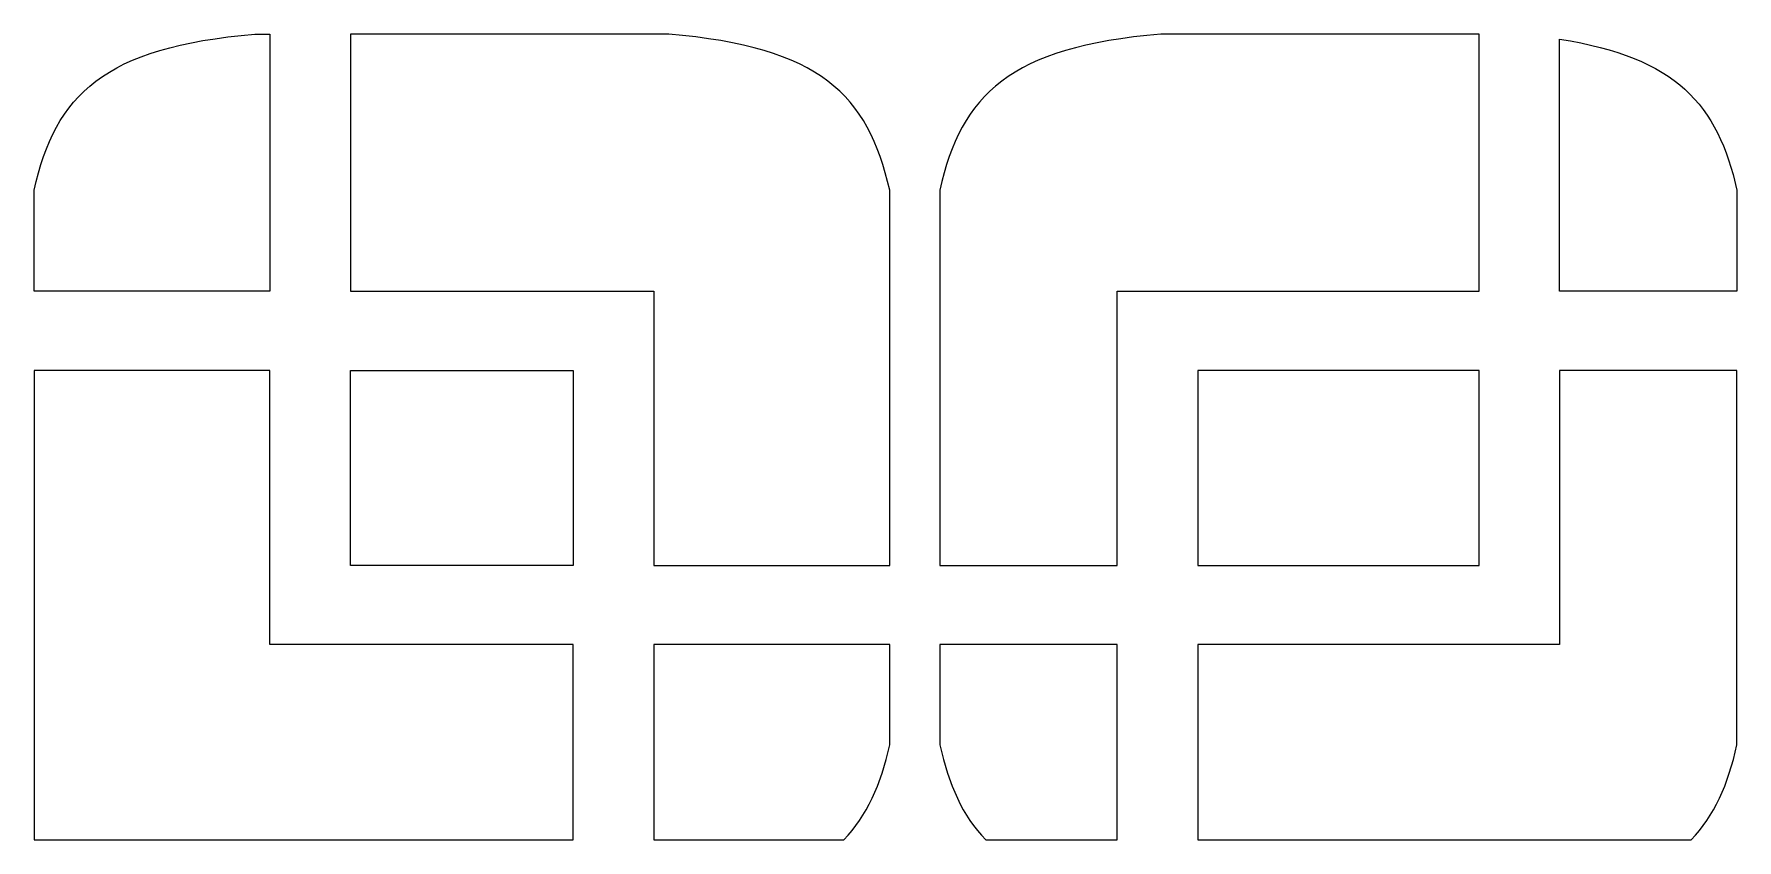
# Model space of a CAD drawing. Header units: millimetres. Extents: x -1200 to 1200, y -590 to 590.
# Drawn here: x -145 to 434, y -590 to -316 of the extents above; entities that cross this region are included whole.
import ezdxf

# ---------------------------------------------------------------- set-up
doc = ezdxf.new("R2010")
doc.units = ezdxf.units.MM
doc.header["$MEASUREMENT"] = 0
doc.layers.add('Layer 1', color=7, linetype='Continuous')

msp = doc.modelspace()

# ---------------------------------------------------------------- linework, layer by layer
at = {"layer": 'Layer 1', "color": 250, "lineweight": 20}
for points, knots in [([(-65.2907, -316.1195), (-65.2907, -316.1195), (-70.3561, -316.1195), (-70.3561, -316.1195), (-70.3561, -316.1195), (-75.0697, -316.5755), (-75.0697, -316.5755), (-75.0697, -316.5755), (-79.5723, -317.1036), (-79.5723, -317.1036), (-79.5723, -317.1036), (-83.9107, -317.6796), (-83.9107, -317.6796), (-83.9107, -317.6796), (-88.038, -318.3276), (-88.038, -318.3276), (-88.038, -318.3276), (-91.9777, -319.0717), (-91.9777, -319.0717), (-91.9777, -319.0717), (-95.7299, -319.8638), (-95.7299, -319.8638), (-95.7299, -319.8638), (-99.3178, -320.7518), (-99.3178, -320.7518), (-99.3178, -320.7518), (-102.7416, -321.7119), (-102.7416, -321.7119), (-102.7416, -321.7119), (-105.9778, -322.7199), (-105.9778, -322.7199), (-105.9778, -322.7199), (-109.0734, -323.8481), (-109.0734, -323.8481), (-109.0734, -323.8481), (-111.9812, -325.0241), (-111.9812, -325.0241), (-111.9812, -325.0241), (-114.7719, -326.2722), (-114.7719, -326.2722), (-114.7719, -326.2722), (-117.3749, -327.6163), (-117.3749, -327.6163), (-117.3749, -327.6163), (-119.8607, -329.0325), (-119.8607, -329.0325), (-119.8607, -329.0325), (-122.2058, -330.5206), (-122.2058, -330.5206), (-122.2058, -330.5206), (-124.4101, -332.1047), (-124.4101, -332.1047), (-124.4101, -332.1047), (-126.4972, -333.7848), (-126.4972, -333.7848), (-126.4972, -333.7848), (-128.4437, -335.5129), (-128.4437, -335.5129), (-128.4437, -335.5129), (-130.2728, -337.3611), (-130.2728, -337.3611), (-130.2728, -337.3611), (-132.0082, -339.2572), (-132.0082, -339.2572), (-132.0082, -339.2572), (-133.6263, -341.2733), (-133.6263, -341.2733), (-133.6263, -341.2733), (-135.1272, -343.3615), (-135.1272, -343.3615), (-135.1272, -343.3615), (-136.5342, -345.5217), (-136.5342, -345.5217), (-136.5342, -345.5217), (-137.8709, -347.8019), (-137.8709, -347.8019), (-137.8709, -347.8019), (-139.0669, -350.154), (-139.0669, -350.154), (-139.0669, -350.154), (-140.1925, -352.6022), (-140.1925, -352.6022), (-140.1925, -352.6022), (-141.2478, -355.1224), (-141.2478, -355.1224), (-141.2478, -355.1224), (-142.2328, -357.7386), (-142.2328, -357.7386), (-142.2328, -357.7386), (-143.1239, -360.4748), (-143.1239, -360.4748), (-143.1239, -360.4748), (-143.9681, -363.283), (-143.9681, -363.283), (-143.9681, -363.283), (-144.7654, -366.1872), (-144.7654, -366.1872), (-144.7654, -366.1872), (-145.469, -369.1874), (-145.469, -369.1874), (-145.469, -369.1874), (-145.469, -403.486), (-145.469, -403.486), (-145.469, -403.486), (-65.2907, -403.486), (-65.2907, -403.486), (-65.2907, -403.486), (-65.2907, -316.1195), (-65.2907, -316.1195)], [0, 0, 0, 0, 0.02777778, 0.02777778, 0.02777778, 0.05555556, 0.05555556, 0.05555556, 0.08333333, 0.08333333, 0.08333333, 0.11111111, 0.11111111, 0.11111111, 0.13888889, 0.13888889, 0.13888889, 0.16666667, 0.16666667, 0.16666667, 0.19444444, 0.19444444, 0.19444444, 0.22222222, 0.22222222, 0.22222222, 0.25, 0.25, 0.25, 0.27777778, 0.27777778, 0.27777778, 0.30555556, 0.30555556, 0.30555556, 0.33333333, 0.33333333, 0.33333333, 0.36111111, 0.36111111, 0.36111111, 0.38888889, 0.38888889, 0.38888889, 0.41666667, 0.41666667, 0.41666667, 0.44444444, 0.44444444, 0.44444444, 0.47222222, 0.47222222, 0.47222222, 0.5, 0.5, 0.5, 0.52777778, 0.52777778, 0.52777778, 0.55555556, 0.55555556, 0.55555556, 0.58333333, 0.58333333, 0.58333333, 0.61111111, 0.61111111, 0.61111111, 0.63888889, 0.63888889, 0.63888889, 0.66666667, 0.66666667, 0.66666667, 0.69444444, 0.69444444, 0.69444444, 0.72222222, 0.72222222, 0.72222222, 0.75, 0.75, 0.75, 0.77777778, 0.77777778, 0.77777778, 0.80555556, 0.80555556, 0.80555556, 0.83333333, 0.83333333, 0.83333333, 0.86111111, 0.86111111, 0.86111111, 0.88888889, 0.88888889, 0.88888889, 0.91666667, 0.91666667, 0.91666667, 0.94444444, 0.94444444, 0.94444444, 0.97222222, 0.97222222, 0.97222222, 1, 1, 1, 1]), ([(-37.8767, -316.1195), (-37.8767, -316.1195), (49.8526, -316.1195), (49.8526, -316.1195), (49.8526, -316.1195), (50.1574, -316.1195), (50.1574, -316.1195), (50.1574, -316.1195), (50.4858, -316.1195), (50.4858, -316.1195), (50.4858, -316.1195), (50.8141, -316.1195), (50.8141, -316.1195), (50.8141, -316.1195), (51.1424, -316.1195), (51.1424, -316.1195), (51.1424, -316.1195), (51.4473, -316.1195), (51.4473, -316.1195), (51.4473, -316.1195), (51.7755, -316.1195), (51.7755, -316.1195), (51.7755, -316.1195), (52.1039, -316.1195), (52.1039, -316.1195), (52.1039, -316.1195), (52.4087, -316.1195), (52.4087, -316.1195), (52.4087, -316.1195), (52.7371, -316.1195), (52.7371, -316.1195), (52.7371, -316.1195), (53.0654, -316.1195), (53.0654, -316.1195), (53.0654, -316.1195), (53.3702, -316.1195), (53.3702, -316.1195), (53.3702, -316.1195), (53.6985, -316.1195), (53.6985, -316.1195), (53.6985, -316.1195), (54.0269, -316.1195), (54.0269, -316.1195), (54.0269, -316.1195), (54.3317, -316.1195), (54.3317, -316.1195), (54.3317, -316.1195), (54.66, -316.1195), (54.66, -316.1195), (54.66, -316.1195), (54.9883, -316.1195), (54.9883, -316.1195), (54.9883, -316.1195), (55.3166, -316.1195), (55.3166, -316.1195), (55.3166, -316.1195), (55.5981, -316.1195), (55.5981, -316.1195), (55.5981, -316.1195), (55.9498, -316.1195), (55.9498, -316.1195), (55.9498, -316.1195), (56.2782, -316.1195), (56.2782, -316.1195), (56.2782, -316.1195), (56.583, -316.1195), (56.583, -316.1195), (56.583, -316.1195), (56.9113, -316.1195), (56.9113, -316.1195), (56.9113, -316.1195), (57.2396, -316.1195), (57.2396, -316.1195), (57.2396, -316.1195), (57.5444, -316.1195), (57.5444, -316.1195), (57.5444, -316.1195), (57.8728, -316.1195), (57.8728, -316.1195), (57.8728, -316.1195), (58.2011, -316.1195), (58.2011, -316.1195), (58.2011, -316.1195), (58.506, -316.1195), (58.506, -316.1195), (58.506, -316.1195), (58.8343, -316.1195), (58.8343, -316.1195), (58.8343, -316.1195), (59.1626, -316.1195), (59.1626, -316.1195), (59.1626, -316.1195), (59.4909, -316.1195), (59.4909, -316.1195), (59.4909, -316.1195), (59.7958, -316.1195), (59.7958, -316.1195), (59.7958, -316.1195), (60.1241, -316.1195), (60.1241, -316.1195), (60.1241, -316.1195), (60.4524, -316.1195), (60.4524, -316.1195), (60.4524, -316.1195), (60.7572, -316.1195), (60.7572, -316.1195), (60.7572, -316.1195), (61.0855, -316.1195), (61.0855, -316.1195), (61.0855, -316.1195), (61.4139, -316.1195), (61.4139, -316.1195), (61.4139, -316.1195), (61.7187, -316.1195), (61.7187, -316.1195), (61.7187, -316.1195), (62.0471, -316.1195), (62.0471, -316.1195), (62.0471, -316.1195), (62.3753, -316.1195), (62.3753, -316.1195), (62.3753, -316.1195), (62.6802, -316.1195), (62.6802, -316.1195), (62.6802, -316.1195), (63.0085, -316.1195), (63.0085, -316.1195), (63.0085, -316.1195), (63.3368, -316.1195), (63.3368, -316.1195), (63.3368, -316.1195), (63.6652, -316.1195), (63.6652, -316.1195), (63.6652, -316.1195), (63.97, -316.1195), (63.97, -316.1195), (63.97, -316.1195), (64.2983, -316.1195), (64.2983, -316.1195), (64.2983, -316.1195), (64.6266, -316.1195), (64.6266, -316.1195), (64.6266, -316.1195), (64.9315, -316.1195), (64.9315, -316.1195), (64.9315, -316.1195), (65.2598, -316.1195), (65.2598, -316.1195), (65.2598, -316.1195), (65.5881, -316.1195), (65.5881, -316.1195), (65.5881, -316.1195), (65.893, -316.1195), (65.893, -316.1195), (65.893, -316.1195), (66.2212, -316.1195), (66.2212, -316.1195), (66.2212, -316.1195), (66.5496, -316.1195), (66.5496, -316.1195), (66.5496, -316.1195), (66.8544, -316.1195), (66.8544, -316.1195), (66.8544, -316.1195), (67.1828, -316.1195), (67.1828, -316.1195), (67.1828, -316.1195), (67.5111, -316.1195), (67.5111, -316.1195), (67.5111, -316.1195), (67.8393, -316.1195), (67.8393, -316.1195), (67.8393, -316.1195), (68.1442, -316.1195), (68.1442, -316.1195), (68.1442, -316.1195), (68.4725, -316.1195), (68.4725, -316.1195), (68.4725, -316.1195), (68.8009, -316.1195), (68.8009, -316.1195), (68.8009, -316.1195), (69.1057, -316.1195), (69.1057, -316.1195), (69.1057, -316.1195), (69.434, -316.1195), (69.434, -316.1195), (69.434, -316.1195), (69.7623, -316.1195), (69.7623, -316.1195), (69.7623, -316.1195), (70.0672, -316.1195), (70.0672, -316.1195), (70.0672, -316.1195), (70.3955, -316.1195), (70.3955, -316.1195), (70.3955, -316.1195), (75.1091, -316.5755), (75.1091, -316.5755), (75.1091, -316.5755), (79.6351, -317.1036), (79.6351, -317.1036), (79.6351, -317.1036), (83.9501, -317.6796), (83.9501, -317.6796), (83.9501, -317.6796), (88.0774, -318.3276), (88.0774, -318.3276), (88.0774, -318.3276), (92.0406, -319.0717), (92.0406, -319.0717), (92.0406, -319.0717), (95.7927, -319.8638), (95.7927, -319.8638), (95.7927, -319.8638), (99.3806, -320.7518), (99.3806, -320.7518), (99.3806, -320.7518), (102.781, -321.7119), (102.781, -321.7119), (102.781, -321.7119), (106.0407, -322.7199), (106.0407, -322.7199), (106.0407, -322.7199), (109.1128, -323.8481), (109.1128, -323.8481), (109.1128, -323.8481), (112.0441, -325.0241), (112.0441, -325.0241), (112.0441, -325.0241), (114.8113, -326.2722), (114.8113, -326.2722), (114.8113, -326.2722), (117.4378, -327.6163), (117.4378, -327.6163), (117.4378, -327.6163), (119.9236, -329.0325), (119.9236, -329.0325), (119.9236, -329.0325), (122.2687, -330.5206), (122.2687, -330.5206), (122.2687, -330.5206), (124.473, -332.1047), (124.473, -332.1047), (124.473, -332.1047), (126.5367, -333.7848), (126.5367, -333.7848), (126.5367, -333.7848), (128.5065, -335.5129), (128.5065, -335.5129), (128.5065, -335.5129), (130.3357, -337.3611), (130.3357, -337.3611), (130.3357, -337.3611), (132.0476, -339.2572), (132.0476, -339.2572), (132.0476, -339.2572), (133.6657, -341.2733), (133.6657, -341.2733), (133.6657, -341.2733), (135.1666, -343.3615), (135.1666, -343.3615), (135.1666, -343.3615), (136.5736, -345.5217), (136.5736, -345.5217), (136.5736, -345.5217), (137.8868, -347.8019), (137.8868, -347.8019), (137.8868, -347.8019), (139.1063, -350.154), (139.1063, -350.154), (139.1063, -350.154), (140.2319, -352.6022), (140.2319, -352.6022), (140.2319, -352.6022), (141.2872, -355.1224), (141.2872, -355.1224), (141.2872, -355.1224), (142.2722, -357.7626), (142.2722, -357.7626), (142.2722, -357.7626), (143.1633, -360.4748), (143.1633, -360.4748), (143.1633, -360.4748), (144.0075, -363.283), (144.0075, -363.283), (144.0075, -363.283), (144.7814, -366.1872), (144.7814, -366.1872), (144.7814, -366.1872), (145.5084, -369.1874), (145.5084, -369.1874), (145.5084, -369.1874), (145.5084, -408.6944), (145.5084, -408.6944), (145.5084, -408.6944), (145.5084, -496.709), (145.5084, -496.709), (145.5084, -496.709), (65.3301, -496.709), (65.3301, -496.709), (65.3301, -496.709), (65.3301, -403.486), (65.3301, -403.486), (65.3301, -403.486), (-37.8767, -403.486), (-37.8767, -403.486), (-37.8767, -403.486), (-37.8767, -316.1195), (-37.8767, -316.1195)], [0, 0, 0, 0, 0.00970874, 0.00970874, 0.00970874, 0.01941748, 0.01941748, 0.01941748, 0.02912621, 0.02912621, 0.02912621, 0.03883495, 0.03883495, 0.03883495, 0.04854369, 0.04854369, 0.04854369, 0.05825243, 0.05825243, 0.05825243, 0.06796117, 0.06796117, 0.06796117, 0.0776699, 0.0776699, 0.0776699, 0.08737864, 0.08737864, 0.08737864, 0.09708738, 0.09708738, 0.09708738, 0.10679612, 0.10679612, 0.10679612, 0.11650485, 0.11650485, 0.11650485, 0.12621359, 0.12621359, 0.12621359, 0.13592233, 0.13592233, 0.13592233, 0.14563107, 0.14563107, 0.14563107, 0.15533981, 0.15533981, 0.15533981, 0.16504854, 0.16504854, 0.16504854, 0.17475728, 0.17475728, 0.17475728, 0.18446602, 0.18446602, 0.18446602, 0.19417476, 0.19417476, 0.19417476, 0.2038835, 0.2038835, 0.2038835, 0.21359223, 0.21359223, 0.21359223, 0.22330097, 0.22330097, 0.22330097, 0.23300971, 0.23300971, 0.23300971, 0.24271845, 0.24271845, 0.24271845, 0.25242718, 0.25242718, 0.25242718, 0.26213592, 0.26213592, 0.26213592, 0.27184466, 0.27184466, 0.27184466, 0.2815534, 0.2815534, 0.2815534, 0.29126214, 0.29126214, 0.29126214, 0.30097087, 0.30097087, 0.30097087, 0.31067961, 0.31067961, 0.31067961, 0.32038835, 0.32038835, 0.32038835, 0.33009709, 0.33009709, 0.33009709, 0.33980583, 0.33980583, 0.33980583, 0.34951456, 0.34951456, 0.34951456, 0.3592233, 0.3592233, 0.3592233, 0.36893204, 0.36893204, 0.36893204, 0.37864078, 0.37864078, 0.37864078, 0.38834951, 0.38834951, 0.38834951, 0.39805825, 0.39805825, 0.39805825, 0.40776699, 0.40776699, 0.40776699, 0.41747573, 0.41747573, 0.41747573, 0.42718447, 0.42718447, 0.42718447, 0.4368932, 0.4368932, 0.4368932, 0.44660194, 0.44660194, 0.44660194, 0.45631068, 0.45631068, 0.45631068, 0.46601942, 0.46601942, 0.46601942, 0.47572816, 0.47572816, 0.47572816, 0.48543689, 0.48543689, 0.48543689, 0.49514563, 0.49514563, 0.49514563, 0.50485437, 0.50485437, 0.50485437, 0.51456311, 0.51456311, 0.51456311, 0.52427184, 0.52427184, 0.52427184, 0.53398058, 0.53398058, 0.53398058, 0.54368932, 0.54368932, 0.54368932, 0.55339806, 0.55339806, 0.55339806, 0.5631068, 0.5631068, 0.5631068, 0.57281553, 0.57281553, 0.57281553, 0.58252427, 0.58252427, 0.58252427, 0.59223301, 0.59223301, 0.59223301, 0.60194175, 0.60194175, 0.60194175, 0.61165049, 0.61165049, 0.61165049, 0.62135922, 0.62135922, 0.62135922, 0.63106796, 0.63106796, 0.63106796, 0.6407767, 0.6407767, 0.6407767, 0.65048544, 0.65048544, 0.65048544, 0.66019417, 0.66019417, 0.66019417, 0.66990291, 0.66990291, 0.66990291, 0.67961165, 0.67961165, 0.67961165, 0.68932039, 0.68932039, 0.68932039, 0.69902913, 0.69902913, 0.69902913, 0.70873786, 0.70873786, 0.70873786, 0.7184466, 0.7184466, 0.7184466, 0.72815534, 0.72815534, 0.72815534, 0.73786408, 0.73786408, 0.73786408, 0.74757282, 0.74757282, 0.74757282, 0.75728155, 0.75728155, 0.75728155, 0.76699029, 0.76699029, 0.76699029, 0.77669903, 0.77669903, 0.77669903, 0.78640777, 0.78640777, 0.78640777, 0.7961165, 0.7961165, 0.7961165, 0.80582524, 0.80582524, 0.80582524, 0.81553398, 0.81553398, 0.81553398, 0.82524272, 0.82524272, 0.82524272, 0.83495146, 0.83495146, 0.83495146, 0.84466019, 0.84466019, 0.84466019, 0.85436893, 0.85436893, 0.85436893, 0.86407767, 0.86407767, 0.86407767, 0.87378641, 0.87378641, 0.87378641, 0.88349515, 0.88349515, 0.88349515, 0.89320388, 0.89320388, 0.89320388, 0.90291262, 0.90291262, 0.90291262, 0.91262136, 0.91262136, 0.91262136, 0.9223301, 0.9223301, 0.9223301, 0.93203883, 0.93203883, 0.93203883, 0.94174757, 0.94174757, 0.94174757, 0.95145631, 0.95145631, 0.95145631, 0.96116505, 0.96116505, 0.96116505, 0.97087379, 0.97087379, 0.97087379, 0.98058252, 0.98058252, 0.98058252, 0.99029126, 0.99029126, 0.99029126, 1, 1, 1, 1]), ([(258.2128, -316.1195), (258.2128, -316.1195), (337.9924, -316.1195), (337.9924, -316.1195), (337.9924, -316.1195), (338.1331, -316.1195), (338.1331, -316.1195), (338.1331, -316.1195), (338.2503, -316.1195), (338.2503, -316.1195), (338.2503, -316.1195), (338.3676, -316.1195), (338.3676, -316.1195), (338.3676, -316.1195), (338.4849, -316.1195), (338.4849, -316.1195), (338.4849, -316.1195), (338.6255, -316.1195), (338.6255, -316.1195), (338.6255, -316.1195), (338.7428, -316.1195), (338.7428, -316.1195), (338.7428, -316.1195), (338.86, -316.1195), (338.86, -316.1195), (338.86, -316.1195), (339.0008, -316.1195), (339.0008, -316.1195), (339.0008, -316.1195), (339.118, -316.1195), (339.118, -316.1195), (339.118, -316.1195), (339.2353, -316.1195), (339.2353, -316.1195), (339.2353, -316.1195), (339.3525, -316.1195), (339.3525, -316.1195), (339.3525, -316.1195), (339.4932, -316.1195), (339.4932, -316.1195), (339.4932, -316.1195), (339.6105, -316.1195), (339.6105, -316.1195), (339.6105, -316.1195), (339.7278, -316.1195), (339.7278, -316.1195), (339.7278, -316.1195), (339.8684, -316.1195), (339.8684, -316.1195), (339.8684, -316.1195), (339.9857, -316.1195), (339.9857, -316.1195), (339.9857, -316.1195), (340.103, -316.1195), (340.103, -316.1195), (340.103, -316.1195), (340.2202, -316.1195), (340.2202, -316.1195), (340.2202, -316.1195), (340.3609, -316.1195), (340.3609, -316.1195), (340.3609, -316.1195), (340.4781, -316.1195), (340.4781, -316.1195), (340.4781, -316.1195), (340.5954, -316.1195), (340.5954, -316.1195), (340.5954, -316.1195), (340.7361, -316.1195), (340.7361, -316.1195), (340.7361, -316.1195), (340.8534, -316.1195), (340.8534, -316.1195), (340.8534, -316.1195), (340.9706, -316.1195), (340.9706, -316.1195), (340.9706, -316.1195), (341.0879, -316.1195), (341.0879, -316.1195), (341.0879, -316.1195), (341.2286, -316.1195), (341.2286, -316.1195), (341.2286, -316.1195), (341.3459, -316.1195), (341.3459, -316.1195), (341.3459, -316.1195), (341.4631, -316.1195), (341.4631, -316.1195), (341.4631, -316.1195), (341.6038, -316.1195), (341.6038, -316.1195), (341.6038, -316.1195), (341.7211, -316.1195), (341.7211, -316.1195), (341.7211, -316.1195), (341.8383, -316.1195), (341.8383, -316.1195), (341.8383, -316.1195), (341.9556, -316.1195), (341.9556, -316.1195), (341.9556, -316.1195), (342.0963, -316.1195), (342.0963, -316.1195), (342.0963, -316.1195), (342.2135, -316.1195), (342.2135, -316.1195), (342.2135, -316.1195), (342.3308, -316.1195), (342.3308, -316.1195), (342.3308, -316.1195), (342.4715, -316.1195), (342.4715, -316.1195), (342.4715, -316.1195), (342.5887, -316.1195), (342.5887, -316.1195), (342.5887, -316.1195), (342.706, -316.1195), (342.706, -316.1195), (342.706, -316.1195), (342.8467, -316.1195), (342.8467, -316.1195), (342.8467, -316.1195), (342.964, -316.1195), (342.964, -316.1195), (342.964, -316.1195), (343.0812, -316.1195), (343.0812, -316.1195), (343.0812, -316.1195), (343.1984, -316.1195), (343.1984, -316.1195), (343.1984, -316.1195), (343.3392, -316.1195), (343.3392, -316.1195), (343.3392, -316.1195), (343.4564, -316.1195), (343.4564, -316.1195), (343.4564, -316.1195), (343.5737, -316.1195), (343.5737, -316.1195), (343.5737, -316.1195), (343.7144, -316.1195), (343.7144, -316.1195), (343.7144, -316.1195), (343.8316, -316.1195), (343.8316, -316.1195), (343.8316, -316.1195), (343.9489, -316.1195), (343.9489, -316.1195), (343.9489, -316.1195), (344.0662, -316.1195), (344.0662, -316.1195), (344.0662, -316.1195), (344.2068, -316.1195), (344.2068, -316.1195), (344.2068, -316.1195), (344.3241, -316.1195), (344.3241, -316.1195), (344.3241, -316.1195), (344.4414, -316.1195), (344.4414, -316.1195), (344.4414, -316.1195), (344.5821, -316.1195), (344.5821, -316.1195), (344.5821, -316.1195), (344.6993, -316.1195), (344.6993, -316.1195), (344.6993, -316.1195), (344.8165, -316.1195), (344.8165, -316.1195), (344.8165, -316.1195), (344.9338, -316.1195), (344.9338, -316.1195), (344.9338, -316.1195), (345.0745, -316.1195), (345.0745, -316.1195), (345.0745, -316.1195), (345.1918, -316.1195), (345.1918, -316.1195), (345.1918, -316.1195), (345.309, -316.1195), (345.309, -316.1195), (345.309, -316.1195), (345.4497, -316.1195), (345.4497, -316.1195), (345.4497, -316.1195), (345.567, -316.1195), (345.567, -316.1195), (345.567, -316.1195), (345.6843, -316.1195), (345.6843, -316.1195), (345.6843, -316.1195), (345.8015, -316.1195), (345.8015, -316.1195), (345.8015, -316.1195), (345.9422, -316.1195), (345.9422, -316.1195), (345.9422, -316.1195), (345.9422, -403.486), (345.9422, -403.486), (345.9422, -403.486), (222.849, -403.486), (222.849, -403.486), (222.849, -403.486), (222.849, -496.709), (222.849, -496.709), (222.849, -496.709), (162.5571, -496.709), (162.5571, -496.709), (162.5571, -496.709), (162.5571, -408.6944), (162.5571, -408.6944), (162.5571, -408.6944), (162.5571, -369.1874), (162.5571, -369.1874), (162.5571, -369.1874), (163.2606, -366.1872), (163.2606, -366.1872), (163.2606, -366.1872), (164.0579, -363.283), (164.0579, -363.283), (164.0579, -363.283), (164.8787, -360.4748), (164.8787, -360.4748), (164.8787, -360.4748), (165.7933, -357.7386), (165.7933, -357.7386), (165.7933, -357.7386), (166.7782, -355.1224), (166.7782, -355.1224), (166.7782, -355.1224), (167.8335, -352.6022), (167.8335, -352.6022), (167.8335, -352.6022), (168.9592, -350.154), (168.9592, -350.154), (168.9592, -350.154), (170.1786, -347.8019), (170.1786, -347.8019), (170.1786, -347.8019), (171.4918, -345.5217), (171.4918, -345.5217), (171.4918, -345.5217), (172.8989, -343.3615), (172.8989, -343.3615), (172.8989, -343.3615), (174.3997, -341.2733), (174.3997, -341.2733), (174.3997, -341.2733), (176.0179, -339.2572), (176.0179, -339.2572), (176.0179, -339.2572), (177.7298, -337.3611), (177.7298, -337.3611), (177.7298, -337.3611), (179.5823, -335.5129), (179.5823, -335.5129), (179.5823, -335.5129), (181.5287, -333.7848), (181.5287, -333.7848), (181.5287, -333.7848), (183.6159, -332.1047), (183.6159, -332.1047), (183.6159, -332.1047), (185.8203, -330.5206), (185.8203, -330.5206), (185.8203, -330.5206), (188.1653, -329.0325), (188.1653, -329.0325), (188.1653, -329.0325), (190.6276, -327.6163), (190.6276, -327.6163), (190.6276, -327.6163), (193.2541, -326.2722), (193.2541, -326.2722), (193.2541, -326.2722), (196.0448, -325.0241), (196.0448, -325.0241), (196.0448, -325.0241), (198.9527, -323.8481), (198.9527, -323.8481), (198.9527, -323.8481), (202.0482, -322.7199), (202.0482, -322.7199), (202.0482, -322.7199), (205.2844, -321.7119), (205.2844, -321.7119), (205.2844, -321.7119), (208.7082, -320.7518), (208.7082, -320.7518), (208.7082, -320.7518), (212.2727, -319.8638), (212.2727, -319.8638), (212.2727, -319.8638), (216.0483, -319.0717), (216.0483, -319.0717), (216.0483, -319.0717), (219.9881, -318.3276), (219.9881, -318.3276), (219.9881, -318.3276), (224.1154, -317.6796), (224.1154, -317.6796), (224.1154, -317.6796), (228.4303, -317.1036), (228.4303, -317.1036), (228.4303, -317.1036), (232.9563, -316.5755), (232.9563, -316.5755), (232.9563, -316.5755), (237.67, -316.1195), (237.67, -316.1195), (237.67, -316.1195), (258.2128, -316.1195), (258.2128, -316.1195)], [0, 0, 0, 0, 0.00961538, 0.00961538, 0.00961538, 0.01923077, 0.01923077, 0.01923077, 0.02884615, 0.02884615, 0.02884615, 0.03846154, 0.03846154, 0.03846154, 0.04807692, 0.04807692, 0.04807692, 0.05769231, 0.05769231, 0.05769231, 0.06730769, 0.06730769, 0.06730769, 0.07692308, 0.07692308, 0.07692308, 0.08653846, 0.08653846, 0.08653846, 0.09615385, 0.09615385, 0.09615385, 0.10576923, 0.10576923, 0.10576923, 0.11538462, 0.11538462, 0.11538462, 0.125, 0.125, 0.125, 0.13461538, 0.13461538, 0.13461538, 0.14423077, 0.14423077, 0.14423077, 0.15384615, 0.15384615, 0.15384615, 0.16346154, 0.16346154, 0.16346154, 0.17307692, 0.17307692, 0.17307692, 0.18269231, 0.18269231, 0.18269231, 0.19230769, 0.19230769, 0.19230769, 0.20192308, 0.20192308, 0.20192308, 0.21153846, 0.21153846, 0.21153846, 0.22115385, 0.22115385, 0.22115385, 0.23076923, 0.23076923, 0.23076923, 0.24038462, 0.24038462, 0.24038462, 0.25, 0.25, 0.25, 0.25961538, 0.25961538, 0.25961538, 0.26923077, 0.26923077, 0.26923077, 0.27884615, 0.27884615, 0.27884615, 0.28846154, 0.28846154, 0.28846154, 0.29807692, 0.29807692, 0.29807692, 0.30769231, 0.30769231, 0.30769231, 0.31730769, 0.31730769, 0.31730769, 0.32692308, 0.32692308, 0.32692308, 0.33653846, 0.33653846, 0.33653846, 0.34615385, 0.34615385, 0.34615385, 0.35576923, 0.35576923, 0.35576923, 0.36538462, 0.36538462, 0.36538462, 0.375, 0.375, 0.375, 0.38461538, 0.38461538, 0.38461538, 0.39423077, 0.39423077, 0.39423077, 0.40384615, 0.40384615, 0.40384615, 0.41346154, 0.41346154, 0.41346154, 0.42307692, 0.42307692, 0.42307692, 0.43269231, 0.43269231, 0.43269231, 0.44230769, 0.44230769, 0.44230769, 0.45192308, 0.45192308, 0.45192308, 0.46153846, 0.46153846, 0.46153846, 0.47115385, 0.47115385, 0.47115385, 0.48076923, 0.48076923, 0.48076923, 0.49038462, 0.49038462, 0.49038462, 0.5, 0.5, 0.5, 0.50961538, 0.50961538, 0.50961538, 0.51923077, 0.51923077, 0.51923077, 0.52884615, 0.52884615, 0.52884615, 0.53846154, 0.53846154, 0.53846154, 0.54807692, 0.54807692, 0.54807692, 0.55769231, 0.55769231, 0.55769231, 0.56730769, 0.56730769, 0.56730769, 0.57692308, 0.57692308, 0.57692308, 0.58653846, 0.58653846, 0.58653846, 0.59615385, 0.59615385, 0.59615385, 0.60576923, 0.60576923, 0.60576923, 0.61538462, 0.61538462, 0.61538462, 0.625, 0.625, 0.625, 0.63461538, 0.63461538, 0.63461538, 0.64423077, 0.64423077, 0.64423077, 0.65384615, 0.65384615, 0.65384615, 0.66346154, 0.66346154, 0.66346154, 0.67307692, 0.67307692, 0.67307692, 0.68269231, 0.68269231, 0.68269231, 0.69230769, 0.69230769, 0.69230769, 0.70192308, 0.70192308, 0.70192308, 0.71153846, 0.71153846, 0.71153846, 0.72115385, 0.72115385, 0.72115385, 0.73076923, 0.73076923, 0.73076923, 0.74038462, 0.74038462, 0.74038462, 0.75, 0.75, 0.75, 0.75961538, 0.75961538, 0.75961538, 0.76923077, 0.76923077, 0.76923077, 0.77884615, 0.77884615, 0.77884615, 0.78846154, 0.78846154, 0.78846154, 0.79807692, 0.79807692, 0.79807692, 0.80769231, 0.80769231, 0.80769231, 0.81730769, 0.81730769, 0.81730769, 0.82692308, 0.82692308, 0.82692308, 0.83653846, 0.83653846, 0.83653846, 0.84615385, 0.84615385, 0.84615385, 0.85576923, 0.85576923, 0.85576923, 0.86538462, 0.86538462, 0.86538462, 0.875, 0.875, 0.875, 0.88461538, 0.88461538, 0.88461538, 0.89423077, 0.89423077, 0.89423077, 0.90384615, 0.90384615, 0.90384615, 0.91346154, 0.91346154, 0.91346154, 0.92307692, 0.92307692, 0.92307692, 0.93269231, 0.93269231, 0.93269231, 0.94230769, 0.94230769, 0.94230769, 0.95192308, 0.95192308, 0.95192308, 0.96153846, 0.96153846, 0.96153846, 0.97115385, 0.97115385, 0.97115385, 0.98076923, 0.98076923, 0.98076923, 0.99038462, 0.99038462, 0.99038462, 1, 1, 1, 1]), ([(433.6481, -403.486), (433.6481, -403.486), (433.6481, -369.1874), (433.6481, -369.1874), (433.6481, -369.1874), (432.3349, -363.883), (432.3349, -363.883), (432.3349, -363.883), (430.8106, -358.8667), (430.8106, -358.8667), (430.8106, -358.8667), (429.9664, -356.4665), (429.9664, -356.4665), (429.9664, -356.4665), (429.0518, -354.1383), (429.0518, -354.1383), (429.0518, -354.1383), (428.0903, -351.9061), (428.0903, -351.9061), (428.0903, -351.9061), (427.0584, -349.722), (427.0584, -349.722), (427.0584, -349.722), (425.9562, -347.6338), (425.9562, -347.6338), (425.9562, -347.6338), (424.7603, -345.5937), (424.7603, -345.5937), (424.7603, -345.5937), (423.5174, -343.6495), (423.5174, -343.6495), (423.5174, -343.6495), (422.1807, -341.7534), (422.1807, -341.7534), (422.1807, -341.7534), (420.7736, -339.9292), (420.7736, -339.9292), (420.7736, -339.9292), (419.2494, -338.2011), (419.2494, -338.2011), (419.2494, -338.2011), (417.6547, -336.521), (417.6547, -336.521), (417.6547, -336.521), (415.9662, -334.8889), (415.9662, -334.8889), (415.9662, -334.8889), (414.184, -333.3528), (414.184, -333.3528), (414.184, -333.3528), (412.3079, -331.8887), (412.3079, -331.8887), (412.3079, -331.8887), (410.2911, -330.4726), (410.2911, -330.4726), (410.2911, -330.4726), (408.204, -329.1285), (408.204, -329.1285), (408.204, -329.1285), (405.9997, -327.8323), (405.9997, -327.8323), (405.9997, -327.8323), (403.6781, -326.6323), (403.6781, -326.6323), (403.6781, -326.6323), (401.2392, -325.4802), (401.2392, -325.4802), (401.2392, -325.4802), (398.6595, -324.3761), (398.6595, -324.3761), (398.6595, -324.3761), (395.9862, -323.368), (395.9862, -323.368), (395.9862, -323.368), (393.1486, -322.384), (393.1486, -322.384), (393.1486, -322.384), (390.2173, -321.4959), (390.2173, -321.4959), (390.2173, -321.4959), (387.1218, -320.6558), (387.1218, -320.6558), (387.1218, -320.6558), (383.8856, -319.8638), (383.8856, -319.8638), (383.8856, -319.8638), (380.5321, -319.1437), (380.5321, -319.1437), (380.5321, -319.1437), (377.0145, -318.4717), (377.0145, -318.4717), (377.0145, -318.4717), (373.3562, -317.8716), (373.3562, -317.8716), (373.3562, -317.8716), (373.3562, -403.486), (373.3562, -403.486), (373.3562, -403.486), (433.6481, -403.486), (433.6481, -403.486)], [0, 0, 0, 0, 0.03030303, 0.03030303, 0.03030303, 0.06060606, 0.06060606, 0.06060606, 0.09090909, 0.09090909, 0.09090909, 0.12121212, 0.12121212, 0.12121212, 0.15151515, 0.15151515, 0.15151515, 0.18181818, 0.18181818, 0.18181818, 0.21212121, 0.21212121, 0.21212121, 0.24242424, 0.24242424, 0.24242424, 0.27272727, 0.27272727, 0.27272727, 0.3030303, 0.3030303, 0.3030303, 0.33333333, 0.33333333, 0.33333333, 0.36363636, 0.36363636, 0.36363636, 0.39393939, 0.39393939, 0.39393939, 0.42424242, 0.42424242, 0.42424242, 0.45454545, 0.45454545, 0.45454545, 0.48484848, 0.48484848, 0.48484848, 0.51515152, 0.51515152, 0.51515152, 0.54545455, 0.54545455, 0.54545455, 0.57575758, 0.57575758, 0.57575758, 0.60606061, 0.60606061, 0.60606061, 0.63636364, 0.63636364, 0.63636364, 0.66666667, 0.66666667, 0.66666667, 0.6969697, 0.6969697, 0.6969697, 0.72727273, 0.72727273, 0.72727273, 0.75757576, 0.75757576, 0.75757576, 0.78787879, 0.78787879, 0.78787879, 0.81818182, 0.81818182, 0.81818182, 0.84848485, 0.84848485, 0.84848485, 0.87878788, 0.87878788, 0.87878788, 0.90909091, 0.90909091, 0.90909091, 0.93939394, 0.93939394, 0.93939394, 0.96969697, 0.96969697, 0.96969697, 1, 1, 1, 1]), ([(37.9162, -590.0039), (37.9162, -590.0039), (-145.469, -590.0039), (-145.469, -590.0039), (-145.469, -590.0039), (-145.469, -430.416), (-145.469, -430.416), (-145.469, -430.416), (-65.2907, -430.416), (-65.2907, -430.416), (-65.2907, -430.416), (-65.2907, -523.615), (-65.2907, -523.615), (-65.2907, -523.615), (37.9162, -523.615), (37.9162, -523.615), (37.9162, -523.615), (37.9162, -590.0039), (37.9162, -590.0039)], [0, 0, 0, 0, 0.16666667, 0.16666667, 0.16666667, 0.33333333, 0.33333333, 0.33333333, 0.5, 0.5, 0.5, 0.66666667, 0.66666667, 0.66666667, 0.83333333, 0.83333333, 0.83333333, 1, 1, 1, 1]), ([(37.9162, -496.709), (37.9162, -496.709), (37.9162, -430.416), (37.9162, -430.416), (37.9162, -430.416), (-37.8767, -430.416), (-37.8767, -430.416), (-37.8767, -430.416), (-37.8767, -496.709), (-37.8767, -496.709), (-37.8767, -496.709), (37.9162, -496.709), (37.9162, -496.709)], [0, 0, 0, 0, 0.25, 0.25, 0.25, 0.5, 0.5, 0.5, 0.75, 0.75, 0.75, 1, 1, 1, 1]), ([(345.9422, -430.416), (345.9422, -430.416), (345.9422, -496.709), (345.9422, -496.709), (345.9422, -496.709), (250.263, -496.709), (250.263, -496.709), (250.263, -496.709), (250.263, -430.416), (250.263, -430.416), (250.263, -430.416), (345.9422, -430.416), (345.9422, -430.416)], [0, 0, 0, 0, 0.25, 0.25, 0.25, 0.5, 0.5, 0.5, 0.75, 0.75, 0.75, 1, 1, 1, 1]), ([(418.0533, -590.0039), (418.0533, -590.0039), (250.263, -590.0039), (250.263, -590.0039), (250.263, -590.0039), (250.263, -523.615), (250.263, -523.615), (250.263, -523.615), (373.3562, -523.615), (373.3562, -523.615), (373.3562, -523.615), (373.3562, -430.416), (373.3562, -430.416), (373.3562, -430.416), (433.6481, -430.416), (433.6481, -430.416), (433.6481, -430.416), (433.6481, -519.2226), (433.6481, -519.2226), (433.6481, -519.2226), (433.6481, -557.7215), (433.6481, -557.7215), (433.6481, -557.7215), (432.4287, -562.6419), (432.4287, -562.6419), (432.4287, -562.6419), (431.0451, -567.2982), (431.0451, -567.2982), (431.0451, -567.2982), (429.4739, -571.6905), (429.4739, -571.6905), (429.4739, -571.6905), (427.6916, -575.8668), (427.6916, -575.8668), (427.6916, -575.8668), (426.7067, -577.835), (426.7067, -577.835), (426.7067, -577.835), (425.6749, -579.7552), (425.6749, -579.7552), (425.6749, -579.7552), (424.5727, -581.6033), (424.5727, -581.6033), (424.5727, -581.6033), (423.4236, -583.4034), (423.4236, -583.4034), (423.4236, -583.4034), (422.1807, -585.1555), (422.1807, -585.1555), (422.1807, -585.1555), (420.8909, -586.8356), (420.8909, -586.8356), (420.8909, -586.8356), (419.5073, -588.4438), (419.5073, -588.4438), (419.5073, -588.4438), (418.0533, -590.0039), (418.0533, -590.0039)], [0, 0, 0, 0, 0.05263158, 0.05263158, 0.05263158, 0.10526316, 0.10526316, 0.10526316, 0.15789474, 0.15789474, 0.15789474, 0.21052632, 0.21052632, 0.21052632, 0.26315789, 0.26315789, 0.26315789, 0.31578947, 0.31578947, 0.31578947, 0.36842105, 0.36842105, 0.36842105, 0.42105263, 0.42105263, 0.42105263, 0.47368421, 0.47368421, 0.47368421, 0.52631579, 0.52631579, 0.52631579, 0.57894737, 0.57894737, 0.57894737, 0.63157895, 0.63157895, 0.63157895, 0.68421053, 0.68421053, 0.68421053, 0.73684211, 0.73684211, 0.73684211, 0.78947368, 0.78947368, 0.78947368, 0.84210526, 0.84210526, 0.84210526, 0.89473684, 0.89473684, 0.89473684, 0.94736842, 0.94736842, 0.94736842, 1, 1, 1, 1]), ([(129.8901, -590.0039), (129.8901, -590.0039), (65.3301, -590.0039), (65.3301, -590.0039), (65.3301, -590.0039), (65.3301, -523.615), (65.3301, -523.615), (65.3301, -523.615), (145.5084, -523.615), (145.5084, -523.615), (145.5084, -523.615), (145.5084, -557.7215), (145.5084, -557.7215), (145.5084, -557.7215), (144.2889, -562.6419), (144.2889, -562.6419), (144.2889, -562.6419), (142.9053, -567.2982), (142.9053, -567.2982), (142.9053, -567.2982), (141.3341, -571.6905), (141.3341, -571.6905), (141.3341, -571.6905), (139.5519, -575.8668), (139.5519, -575.8668), (139.5519, -575.8668), (138.5669, -577.835), (138.5669, -577.835), (138.5669, -577.835), (137.5351, -579.7552), (137.5351, -579.7552), (137.5351, -579.7552), (136.4329, -581.6033), (136.4329, -581.6033), (136.4329, -581.6033), (135.2604, -583.4034), (135.2604, -583.4034), (135.2604, -583.4034), (134.0409, -585.1555), (134.0409, -585.1555), (134.0409, -585.1555), (132.7277, -586.8356), (132.7277, -586.8356), (132.7277, -586.8356), (131.3441, -588.4438), (131.3441, -588.4438), (131.3441, -588.4438), (129.8901, -590.0039), (129.8901, -590.0039)], [0, 0, 0, 0, 0.0625, 0.0625, 0.0625, 0.125, 0.125, 0.125, 0.1875, 0.1875, 0.1875, 0.25, 0.25, 0.25, 0.3125, 0.3125, 0.3125, 0.375, 0.375, 0.375, 0.4375, 0.4375, 0.4375, 0.5, 0.5, 0.5, 0.5625, 0.5625, 0.5625, 0.625, 0.625, 0.625, 0.6875, 0.6875, 0.6875, 0.75, 0.75, 0.75, 0.8125, 0.8125, 0.8125, 0.875, 0.875, 0.875, 0.9375, 0.9375, 0.9375, 1, 1, 1, 1]), ([(222.849, -590.0039), (222.849, -590.0039), (178.1753, -590.0039), (178.1753, -590.0039), (178.1753, -590.0039), (176.7214, -588.4438), (176.7214, -588.4438), (176.7214, -588.4438), (175.3377, -586.8356), (175.3377, -586.8356), (175.3377, -586.8356), (174.0479, -585.1555), (174.0479, -585.1555), (174.0479, -585.1555), (172.8051, -583.4034), (172.8051, -583.4034), (172.8051, -583.4034), (171.6325, -581.6033), (171.6325, -581.6033), (171.6325, -581.6033), (170.5303, -579.7552), (170.5303, -579.7552), (170.5303, -579.7552), (169.4985, -577.835), (169.4985, -577.835), (169.4985, -577.835), (168.537, -575.8668), (168.537, -575.8668), (168.537, -575.8668), (166.7313, -571.6905), (166.7313, -571.6905), (166.7313, -571.6905), (165.1601, -567.2982), (165.1601, -567.2982), (165.1601, -567.2982), (163.7765, -562.6419), (163.7765, -562.6419), (163.7765, -562.6419), (162.5571, -557.7215), (162.5571, -557.7215), (162.5571, -557.7215), (162.5571, -523.615), (162.5571, -523.615), (162.5571, -523.615), (222.849, -523.615), (222.849, -523.615), (222.849, -523.615), (222.849, -590.0039), (222.849, -590.0039)], [0, 0, 0, 0, 0.0625, 0.0625, 0.0625, 0.125, 0.125, 0.125, 0.1875, 0.1875, 0.1875, 0.25, 0.25, 0.25, 0.3125, 0.3125, 0.3125, 0.375, 0.375, 0.375, 0.4375, 0.4375, 0.4375, 0.5, 0.5, 0.5, 0.5625, 0.5625, 0.5625, 0.625, 0.625, 0.625, 0.6875, 0.6875, 0.6875, 0.75, 0.75, 0.75, 0.8125, 0.8125, 0.8125, 0.875, 0.875, 0.875, 0.9375, 0.9375, 0.9375, 1, 1, 1, 1])]:
    msp.add_open_spline(points, degree=3, knots=knots, dxfattribs=at)

doc.saveas('drawing.dxf')
